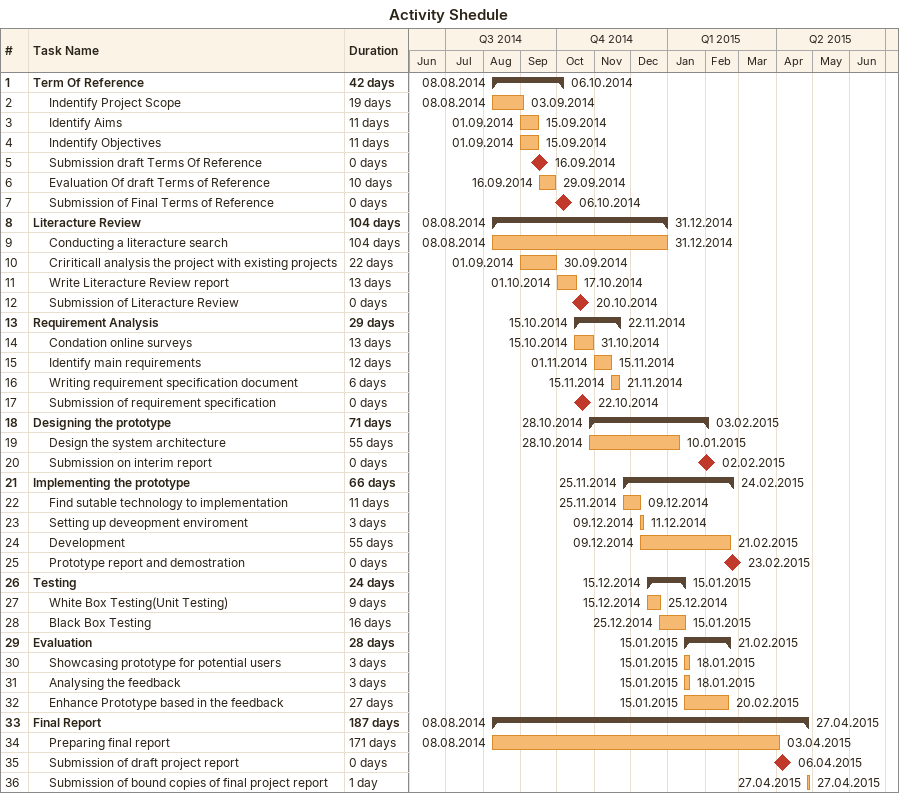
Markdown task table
Activity Shedule

| ID | Level | Task | Duration | Start | Finish |
|---|---|---|---|---|---|
| 1 | 1 | **Term Of Reference** | 42d | 2014-08-08 | 2014-10-06 |
| 2 | 2 | Indentify Project Scope | 19d | 2014-08-08 | 2014-09-03 |
| 3 | 2 | Identify Aims | 11d | 2014-09-01 | 2014-09-15 |
| 4 | 2 | Indentify Objectives | 11d | 2014-09-01 | 2014-09-15 |
| 5 | 2 | Submission draft Terms Of Reference | 0d | 2014-09-16 | 2014-09-16 |
| 6 | 2 | Evaluation Of draft Terms of Reference | 10d | 2014-09-16 | 2014-09-29 |
| 7 | 2 | Submission of Final Terms of Reference | 0d | 2014-10-06 | 2014-10-06 |
| 8 | 1 | **Literacture Review** | 104d | 2014-08-08 | 2014-12-31 |
| 9 | 2 | Conducting a literacture search | 104d | 2014-08-08 | 2014-12-31 |
| 10 | 2 | Cririticall analysis the project with existing projects | 22d | 2014-09-01 | 2014-09-30 |
| 11 | 2 | Write Literacture Review report | 13d | 2014-10-01 | 2014-10-17 |
| 12 | 2 | Submission of Literacture Review | 0d | 2014-10-20 | 2014-10-20 |
| 13 | 1 | **Requirement Analysis** | 29d | 2014-10-15 | 2014-11-22 |
| 14 | 2 | Condation online surveys | 13d | 2014-10-15 | 2014-10-31 |
| 15 | 2 | Identify main requirements | 12d | 2014-11-01 | 2014-11-15 |
| 16 | 2 | Writing requirement specification document | 6d | 2014-11-15 | 2014-11-21 |
| 17 | 2 | Submission of requirement specification | 0d | 2014-10-22 | 2014-10-22 |
| 18 | 1 | **Designing the prototype** | 71d | 2014-10-28 | 2015-02-03 |
| 19 | 2 | Design the system architecture | 55d | 2014-10-28 | 2015-01-10 |
| 20 | 2 | Submission on interim report | 0d | 2015-02-02 | 2015-02-02 |
| 21 | 1 | **Implementing the prototype** | 66d | 2014-11-25 | 2015-02-24 |
| 22 | 2 | Find sutable technology to implementation | 11d | 2014-11-25 | 2014-12-09 |
| 23 | 2 | Setting up deveopment enviroment | 3d | 2014-12-09 | 2014-12-11 |
| 24 | 2 | Development | 55d | 2014-12-09 | 2015-02-21 |
| 25 | 2 | Prototype report and demostration | 0d | 2015-02-23 | 2015-02-23 |
| 26 | 1 | **Testing** | 24d | 2014-12-15 | 2015-01-15 |
| 27 | 2 | White Box Testing(Unit Testing) | 9d | 2014-12-15 | 2014-12-25 |
| 28 | 2 | Black Box Testing | 16d | 2014-12-25 | 2015-01-15 |
| 29 | 1 | **Evaluation** | 28d | 2015-01-15 | 2015-02-21 |
| 30 | 2 | Showcasing prototype for potential users | 3d | 2015-01-15 | 2015-01-18 |
| 31 | 2 | Analysing the feedback | 3d | 2015-01-15 | 2015-01-18 |
| 32 | 2 | Enhance Prototype based in the feedback | 27d | 2015-01-15 | 2015-02-20 |
| 33 | 1 | **Final Report** | 187d | 2014-08-08 | 2015-04-27 |
| 34 | 2 | Preparing final report | 171d | 2014-08-08 | 2015-04-03 |
| 35 | 2 | Submission of draft project report | 0d | 2015-04-06 | 2015-04-06 |
| 36 | 2 | Submission of bound copies of final project report | 1d | 2015-04-27 | 2015-04-27 |
